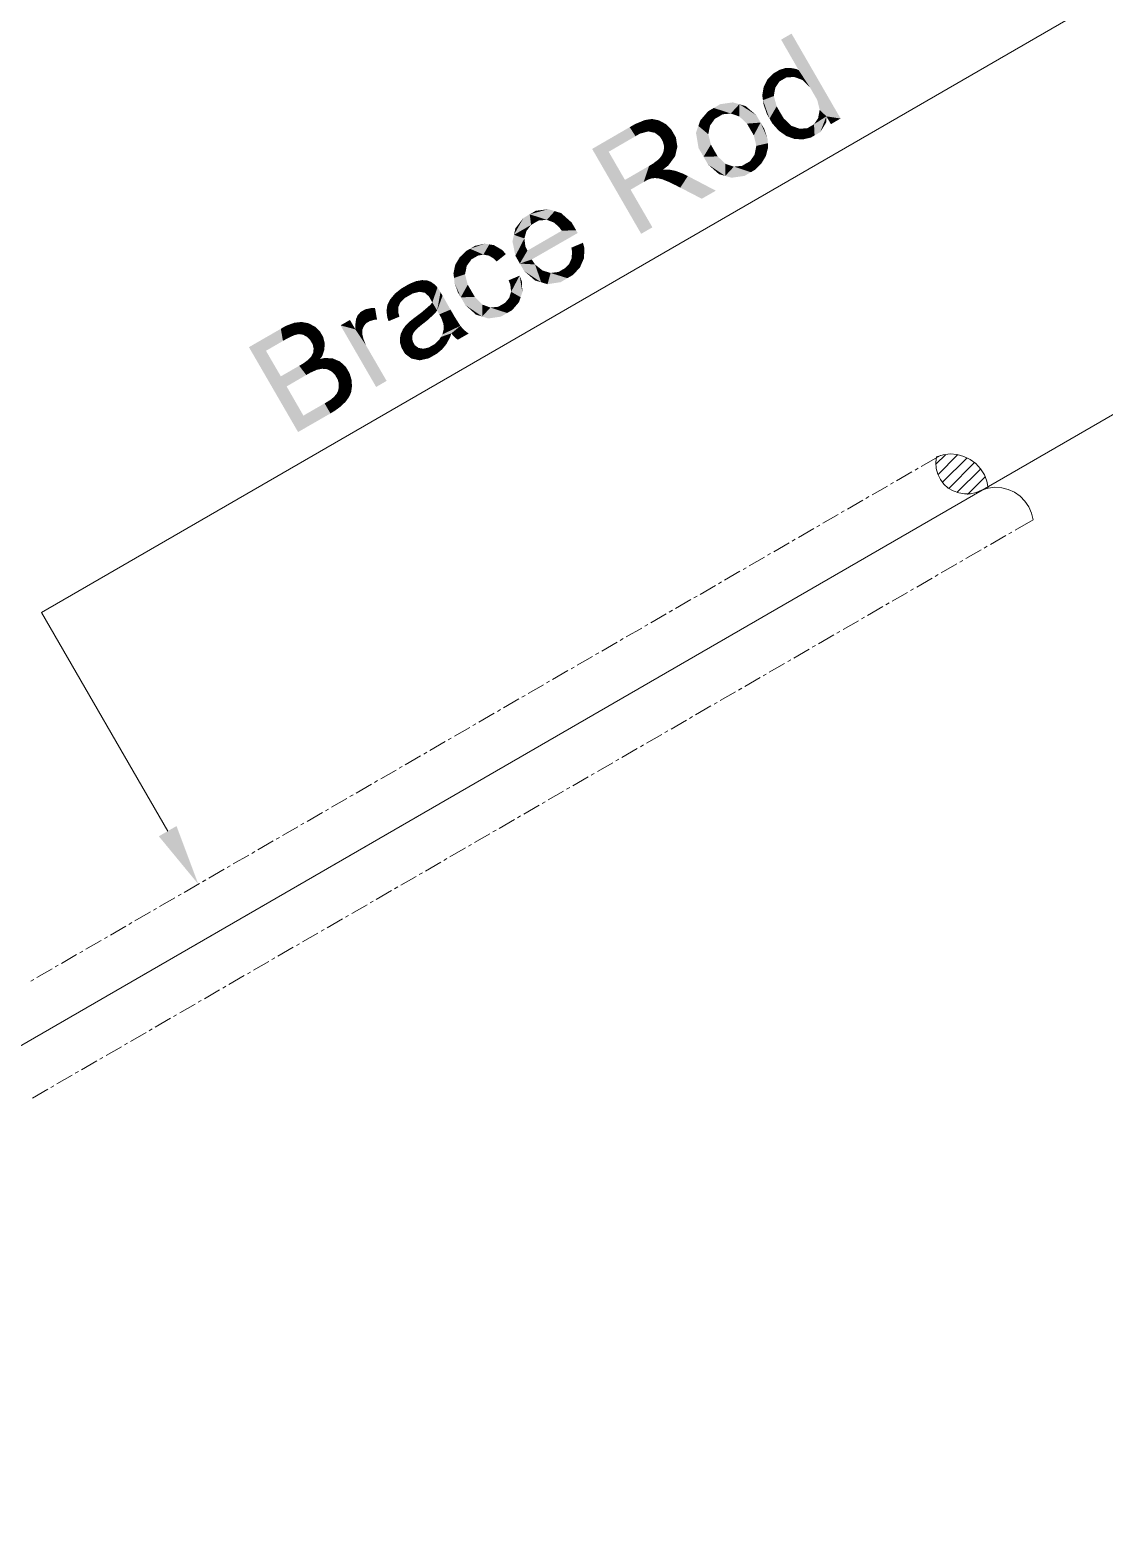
# Model space of a CAD drawing. Header units: millimetres. Extents: x 2 to 579, y 1 to 405.
# Drawn here: x 218.22 to 227.68, y 106.93 to 120.13 of the extents above; entities that cross this region are included whole.
import ezdxf

# ---------------------------------------------------------------- set-up
doc = ezdxf.new("R2010")
doc.units = ezdxf.units.MM
doc.linetypes.add('XKITLINE00', pattern=[0])
doc.layers.add('LinkedObject', color=7, linetype='Continuous', lineweight=0)

# ---------------------------------------------------------------- blocks, each defined once
blk = doc.blocks.new('*A4')
at = {"layer": 'LinkedObject'}
for color, points in [(7, [(224.929, 120.095), (224.992, 119.773), (224.837, 120.042)]), (7, [(224.929, 120.095), (225.094, 119.617), (224.992, 119.773)]), (7, [(225.094, 119.617), (224.929, 120.095), (225.361, 119.347)]), (7, [(224.766, 119.742), (224.822, 119.673), (224.716, 119.69)]), (7, [(224.8, 119.762), (224.822, 119.673), (224.766, 119.742)]), (7, [(224.824, 119.776), (224.884, 119.709), (224.8, 119.762)]), (7, [(224.8, 119.762), (224.884, 119.709), (224.853, 119.691)]), (7, [(224.822, 119.673), (224.8, 119.762), (224.853, 119.691)]), (7, [(224.874, 119.791), (224.884, 119.709), (224.824, 119.776)]), (7, [(224.899, 119.791), (224.884, 119.709), (224.874, 119.791)]), (7, [(224.899, 119.791), (224.952, 119.713), (224.884, 119.709)]), (7, [(224.924, 119.792), (224.952, 119.713), (224.899, 119.791)]), (7, [(224.971, 119.783), (224.952, 119.713), (224.924, 119.792)]), (7, [(224.992, 119.773), (224.952, 119.713), (224.971, 119.783)]), (7, [(224.952, 119.713), (224.992, 119.773), (224.989, 119.7)]), (7, [(224.989, 119.7), (224.992, 119.773), (225.025, 119.686)]), (7, [(224.992, 119.773), (225.094, 119.617), (225.025, 119.686)]), (7, [(224.683, 119.624), (224.779, 119.581), (224.671, 119.55)]), (7, [(224.786, 119.618), (224.683, 119.624), (224.699, 119.657)]), (7, [(224.779, 119.581), (224.683, 119.624), (224.786, 119.618)]), (7, [(224.716, 119.69), (224.822, 119.673), (224.699, 119.657)]), (7, [(224.699, 119.657), (224.822, 119.673), (224.786, 119.618)]), (7, [(225.094, 119.617), (225.361, 119.347), (225.126, 119.561)]), (7, [(224.412, 119.489), (224.244, 119.44), (224.3, 119.473)]), (7, [(224.469, 119.473), (224.244, 119.44), (224.412, 119.489)]), (7, [(224.393, 119.391), (224.244, 119.44), (224.469, 119.473)]), (7, [(224.393, 119.391), (224.469, 119.473), (224.431, 119.378)]), (7, [(224.469, 119.473), (224.469, 119.365), (224.431, 119.378)]), (7, [(224.619, 119.376), (224.469, 119.473), (224.525, 119.456)]), (7, [(224.656, 119.311), (224.469, 119.473), (224.619, 119.376)]), (7, [(224.536, 119.302), (224.469, 119.473), (224.656, 119.311)]), (7, [(224.469, 119.365), (224.469, 119.473), (224.536, 119.302)]), (7, [(224.671, 119.55), (224.779, 119.581), (224.677, 119.509)]), (7, [(224.677, 119.509), (224.779, 119.581), (224.773, 119.545)]), (7, [(224.773, 119.545), (224.735, 119.346), (224.677, 119.509)]), (7, [(224.677, 119.509), (224.735, 119.346), (224.683, 119.468)]), (7, [(224.798, 119.454), (224.735, 119.346), (224.773, 119.545)]), (7, [(225.126, 119.561), (225.361, 119.347), (225.155, 119.511)]), (7, [(225.155, 119.511), (225.361, 119.347), (225.177, 119.424)]), (7, [(223.666, 119.338), (223.503, 119.271), (223.635, 119.333)]), (7, [(223.667, 119.233), (223.503, 119.271), (223.666, 119.338)]), (7, [(223.698, 119.343), (223.696, 119.227), (223.666, 119.338)]), (7, [(223.666, 119.338), (223.696, 119.227), (223.667, 119.233)]), (7, [(223.696, 119.227), (223.698, 119.343), (223.725, 119.221)]), (7, [(223.79, 119.315), (223.698, 119.343), (223.76, 119.331)]), (7, [(223.725, 119.221), (223.698, 119.343), (223.79, 119.315)]), (7, [(224.244, 119.44), (224.108, 119.282), (224.194, 119.411)]), (7, [(224.253, 119.344), (224.108, 119.282), (224.244, 119.44)]), (7, [(224.194, 119.411), (224.108, 119.282), (224.126, 119.332)]), (7, [(224.211, 119.285), (224.108, 119.282), (224.253, 119.344)]), (7, [(224.244, 119.44), (224.322, 119.384), (224.288, 119.364)]), (7, [(224.322, 119.384), (224.244, 119.44), (224.393, 119.391)]), (7, [(224.253, 119.344), (224.244, 119.44), (224.288, 119.364)]), (7, [(224.683, 119.468), (224.735, 119.346), (224.712, 119.386)]), (7, [(224.735, 119.346), (224.798, 119.454), (224.829, 119.4)]), (7, [(224.86, 119.348), (224.735, 119.346), (224.829, 119.4)]), (7, [(224.735, 119.346), (224.86, 119.348), (224.759, 119.304)]), (7, [(224.759, 119.304), (224.86, 119.348), (224.817, 119.239)]), (7, [(224.817, 119.239), (224.86, 119.348), (224.85, 119.216)]), (7, [(224.85, 119.216), (224.86, 119.348), (224.926, 119.283)]), (7, [(225.127, 119.296), (225.236, 119.366), (225.132, 119.198)]), (7, [(225.163, 119.35), (225.236, 119.366), (225.127, 119.296)]), (7, [(225.132, 119.198), (225.236, 119.366), (225.182, 119.227)]), (7, [(225.236, 119.366), (225.163, 119.35), (225.17, 119.387)]), (7, [(225.177, 119.424), (225.236, 119.366), (225.17, 119.387)]), (7, [(225.177, 119.424), (225.361, 119.347), (225.236, 119.366)]), (7, [(225.182, 119.227), (225.236, 119.366), (225.234, 119.311)]), (7, [(225.236, 119.366), (225.361, 119.347), (225.276, 119.297)]), (7, [(223.554, 119.191), (223.172, 119.079), (223.503, 119.271)]), (7, [(223.635, 119.333), (223.503, 119.271), (223.553, 119.299)]), (7, [(223.503, 119.271), (223.596, 119.215), (223.554, 119.191)]), (7, [(223.596, 119.215), (223.503, 119.271), (223.667, 119.233)]), (7, [(223.79, 119.315), (223.769, 119.188), (223.725, 119.221)]), (7, [(223.821, 119.298), (223.769, 119.188), (223.79, 119.315)]), (7, [(223.869, 119.251), (223.769, 119.188), (223.821, 119.298)]), (7, [(223.887, 119.22), (223.769, 119.188), (223.869, 119.251)]), (7, [(223.769, 119.188), (223.887, 119.22), (223.785, 119.162)]), (7, [(223.887, 119.22), (223.795, 119.144), (223.785, 119.162)]), (7, [(223.795, 119.144), (223.887, 119.22), (223.805, 119.104)]), (7, [(223.805, 119.104), (223.887, 119.22), (223.913, 119.056)]), (7, [(223.923, 119.098), (223.887, 119.22), (223.91, 119.18)]), (7, [(223.913, 119.056), (223.887, 119.22), (223.923, 119.098)]), (7, [(224.108, 119.282), (224.154, 119.01), (224.087, 119.221)]), (7, [(224.087, 119.221), (224.154, 119.01), (224.11, 119.086)]), (7, [(224.108, 119.282), (224.211, 119.285), (224.203, 119.247)]), (7, [(224.196, 119.208), (224.154, 119.01), (224.108, 119.282)]), (7, [(224.196, 119.208), (224.108, 119.282), (224.203, 119.247)]), (7, [(224.218, 119.117), (224.154, 119.01), (224.196, 119.208)]), (7, [(224.536, 119.302), (224.656, 119.311), (224.565, 119.252)]), (7, [(224.656, 119.311), (224.596, 119.199), (224.565, 119.252)]), (7, [(224.596, 119.199), (224.656, 119.311), (224.619, 119.106)]), (7, [(224.619, 119.106), (224.656, 119.311), (224.72, 119.129)]), (7, [(224.718, 119.168), (224.656, 119.311), (224.687, 119.259)]), (7, [(224.72, 119.129), (224.656, 119.311), (224.718, 119.168)]), (7, [(224.926, 119.283), (224.954, 119.167), (224.85, 119.216)]), (7, [(224.85, 119.216), (224.954, 119.167), (224.883, 119.193)]), (7, [(224.963, 119.27), (224.954, 119.167), (224.926, 119.283)]), (7, [(224.954, 119.167), (224.963, 119.27), (224.992, 119.165)]), (7, [(224.992, 119.165), (224.963, 119.27), (225, 119.257)]), (7, [(225, 119.257), (225.132, 119.198), (224.992, 119.165)]), (7, [(225.067, 119.261), (225.132, 119.198), (225, 119.257)]), (7, [(225.132, 119.198), (225.067, 119.261), (225.096, 119.278)]), (7, [(225.127, 119.296), (225.132, 119.198), (225.096, 119.278)]), (7, [(223.318, 119.054), (223.172, 119.079), (223.554, 119.191)]), (7, [(223.461, 118.806), (223.604, 118.331), (223.172, 119.079)]), (7, [(223.172, 119.079), (223.318, 119.054), (223.461, 118.806)]), (7, [(223.804, 119.083), (223.913, 119.056), (223.803, 119.062)]), (7, [(223.805, 119.104), (223.913, 119.056), (223.804, 119.083)]), (7, [(224.154, 119.01), (224.218, 119.117), (224.248, 119.065)]), (7, [(224.72, 119.129), (224.611, 119.067), (224.619, 119.106)]), (7, [(224.722, 119.09), (224.611, 119.067), (224.72, 119.129)]), (7, [(224.703, 119.017), (224.611, 119.067), (224.722, 119.09)]), (7, [(224.992, 119.165), (225.132, 119.198), (225.029, 119.163)]), (7, [(225.029, 119.163), (225.132, 119.198), (225.099, 119.179)]), (7, [(223.724, 118.822), (223.674, 118.929), (223.708, 118.949)]), (7, [(223.756, 118.986), (223.794, 118.895), (223.708, 118.949)]), (7, [(223.724, 118.822), (223.708, 118.949), (223.739, 118.821)]), (7, [(223.708, 118.949), (223.794, 118.895), (223.739, 118.821)]), (7, [(223.772, 119.004), (223.913, 119.056), (223.756, 118.986)]), (7, [(223.903, 119.014), (223.756, 118.986), (223.913, 119.056)]), (7, [(223.843, 118.933), (223.756, 118.986), (223.903, 119.014)]), (7, [(223.794, 118.895), (223.756, 118.986), (223.843, 118.933)]), (7, [(223.787, 119.023), (223.913, 119.056), (223.772, 119.004)]), (7, [(223.913, 119.056), (223.787, 119.023), (223.803, 119.062)]), (7, [(224.278, 119.013), (224.154, 119.01), (224.248, 119.065)]), (7, [(224.278, 119.013), (224.345, 118.841), (224.154, 119.01)]), (7, [(224.154, 119.01), (224.345, 118.841), (224.193, 118.942)]), (7, [(224.346, 118.948), (224.345, 118.841), (224.278, 119.013)]), (7, [(224.345, 118.841), (224.346, 118.948), (224.383, 118.935)]), (7, [(224.571, 118.874), (224.493, 118.93), (224.527, 118.95)]), (7, [(224.562, 118.969), (224.571, 118.874), (224.527, 118.95)]), (7, [(224.683, 118.983), (224.562, 118.969), (224.603, 119.028)]), (7, [(224.662, 118.949), (224.562, 118.969), (224.683, 118.983)]), (7, [(224.607, 118.895), (224.562, 118.969), (224.662, 118.949)]), (7, [(224.571, 118.874), (224.562, 118.969), (224.607, 118.895)]), (7, [(224.611, 119.067), (224.703, 119.017), (224.603, 119.028)]), (7, [(224.603, 119.028), (224.703, 119.017), (224.683, 118.983)]), (7, [(223.626, 118.787), (223.461, 118.806), (223.674, 118.929)]), (7, [(223.626, 118.787), (223.674, 118.929), (223.645, 118.798)]), (7, [(223.645, 118.798), (223.674, 118.929), (223.673, 118.812)]), (7, [(223.673, 118.812), (223.674, 118.929), (223.683, 118.815)]), (7, [(223.683, 118.815), (223.674, 118.929), (223.696, 118.819)]), (7, [(223.696, 118.819), (223.674, 118.929), (223.724, 118.822)]), (7, [(223.739, 118.821), (223.794, 118.895), (223.754, 118.82)]), (7, [(223.794, 118.895), (223.794, 118.81), (223.754, 118.82)]), (7, [(223.819, 118.897), (223.794, 118.81), (223.794, 118.895)]), (7, [(223.794, 118.81), (223.819, 118.897), (223.818, 118.8)]), (7, [(223.818, 118.8), (223.819, 118.897), (223.843, 118.79)]), (7, [(223.875, 118.892), (223.819, 118.897), (223.86, 118.895)]), (7, [(223.843, 118.79), (223.819, 118.897), (223.875, 118.892)]), (7, [(223.875, 118.892), (223.908, 118.759), (223.843, 118.79)]), (7, [(223.908, 118.885), (223.908, 118.759), (223.875, 118.892)]), (7, [(223.978, 118.859), (223.908, 118.759), (223.908, 118.885)]), (7, [(223.908, 118.759), (223.978, 118.859), (223.949, 118.738)]), (7, [(223.949, 118.738), (223.978, 118.859), (224.015, 118.84)]), (7, [(223.949, 118.738), (224.015, 118.84), (224.138, 118.64)]), (7, [(224.138, 118.64), (224.015, 118.84), (224.262, 118.711)]), (7, [(224.193, 118.942), (224.345, 118.841), (224.289, 118.857)]), (7, [(224.421, 118.923), (224.345, 118.841), (224.383, 118.935)]), (7, [(224.421, 118.923), (224.571, 118.874), (224.345, 118.841)]), (7, [(224.345, 118.841), (224.571, 118.874), (224.401, 118.825)]), (7, [(224.401, 118.825), (224.571, 118.874), (224.514, 118.841)]), (7, [(224.493, 118.93), (224.571, 118.874), (224.421, 118.923)]), (7, [(223.461, 118.806), (223.511, 118.72), (223.604, 118.331)]), (7, [(223.511, 118.72), (223.461, 118.806), (223.626, 118.787)]), (7, [(223.604, 118.331), (223.511, 118.72), (223.703, 118.388)]), (7, [(222.786, 118.548), (222.622, 118.503), (222.676, 118.534)]), (7, [(222.842, 118.531), (222.622, 118.503), (222.786, 118.548)]), (7, [(222.622, 118.503), (222.483, 118.322), (222.566, 118.47)]), (7, [(222.634, 118.409), (222.483, 118.322), (222.622, 118.503)]), (7, [(222.566, 118.47), (222.483, 118.322), (222.496, 118.38)]), (7, [(222.773, 118.454), (222.622, 118.503), (222.842, 118.531)]), (7, [(222.622, 118.503), (222.701, 118.448), (222.666, 118.428)]), (7, [(222.701, 118.448), (222.622, 118.503), (222.773, 118.454)]), (7, [(222.634, 118.409), (222.622, 118.503), (222.666, 118.428)]), (7, [(222.773, 118.454), (222.842, 118.531), (222.81, 118.44)]), (7, [(222.842, 118.531), (222.834, 118.431), (222.81, 118.44)]), (7, [(222.834, 118.431), (222.842, 118.531), (222.881, 118.39)]), (7, [(222.992, 118.43), (222.842, 118.531), (222.898, 118.514)]), (7, [(222.881, 118.39), (222.842, 118.531), (222.992, 118.43)]), (7, [(222.881, 118.39), (222.992, 118.43), (222.904, 118.358)]), (7, [(223.031, 118.363), (222.904, 118.358), (222.992, 118.43)]), (7, [(222.483, 118.322), (222.496, 118.137), (222.47, 118.264)]), (7, [(222.594, 118.357), (222.483, 118.322), (222.634, 118.409)]), (7, [(222.584, 118.324), (222.483, 118.322), (222.594, 118.357)]), (7, [(222.483, 118.322), (222.584, 118.324), (222.575, 118.29)]), (7, [(222.575, 118.29), (222.496, 118.137), (222.483, 118.322)]), (7, [(222.584, 118.22), (222.496, 118.137), (222.575, 118.29)]), (7, [(223.033, 118.359), (222.535, 118.069), (223.031, 118.363)]), (7, [(222.602, 118.183), (223.031, 118.363), (222.535, 118.069)]), (7, [(223.04, 118.346), (222.535, 118.069), (223.033, 118.359)]), (7, [(223.045, 118.338), (222.535, 118.069), (223.04, 118.346)]), (7, [(222.64, 118.105), (222.535, 118.069), (223.045, 118.338)]), (7, [(222.904, 118.358), (223.031, 118.363), (222.602, 118.183)]), (7, [(222.061, 118.179), (222.109, 118.106), (222.006, 118.125)]), (7, [(222.096, 118.199), (222.109, 118.106), (222.061, 118.179)]), (7, [(222.225, 118.244), (222.096, 118.199), (222.14, 118.225)]), (7, [(222.266, 118.238), (222.096, 118.199), (222.225, 118.244)]), (7, [(222.214, 118.148), (222.096, 118.199), (222.266, 118.238)]), (7, [(222.096, 118.199), (222.166, 118.139), (222.144, 118.126)]), (7, [(222.166, 118.139), (222.096, 118.199), (222.214, 118.148)]), (7, [(222.109, 118.106), (222.096, 118.199), (222.144, 118.126)]), (7, [(222.214, 118.148), (222.266, 118.238), (222.238, 118.143)]), (7, [(222.266, 118.238), (222.262, 118.139), (222.238, 118.143)]), (7, [(222.262, 118.139), (222.266, 118.238), (222.308, 118.111)]), (7, [(222.38, 118.188), (222.266, 118.238), (222.307, 118.231)]), (7, [(222.412, 118.152), (222.266, 118.238), (222.38, 118.188)]), (7, [(222.308, 118.111), (222.266, 118.238), (222.412, 118.152)]), (7, [(222.308, 118.111), (222.412, 118.152), (222.33, 118.087)]), (7, [(222.496, 118.137), (222.584, 118.22), (222.602, 118.183)]), (7, [(222.602, 118.183), (222.535, 118.069), (222.496, 118.137)]), (7, [(223.091, 118.252), (222.995, 118.174), (222.989, 118.209)]), (7, [(222.991, 118.115), (223.091, 118.252), (223.1, 118.115)]), (7, [(222.995, 118.174), (223.091, 118.252), (222.991, 118.115)]), (7, [(223.1, 118.115), (223.091, 118.252), (223.104, 118.204)]), (7, [(221.966, 118.058), (222.06, 118.011), (221.95, 117.983)]), (7, [(222.067, 118.048), (221.966, 118.058), (221.986, 118.092)]), (7, [(222.06, 118.011), (221.966, 118.058), (222.067, 118.048)]), (7, [(222.006, 118.125), (222.109, 118.106), (221.986, 118.092)]), (7, [(221.986, 118.092), (222.109, 118.106), (222.067, 118.048)]), (7, [(222.669, 118.061), (222.535, 118.069), (222.64, 118.105)]), (7, [(222.535, 118.069), (222.723, 117.904), (222.573, 118.003)]), (7, [(222.669, 118.061), (222.723, 117.904), (222.535, 118.069)]), (7, [(222.734, 118.008), (222.723, 117.904), (222.669, 118.061)]), (7, [(222.936, 118.03), (222.954, 117.94), (222.91, 118.015)]), (7, [(222.936, 118.03), (223.082, 118.075), (222.954, 117.94)]), (7, [(222.971, 118.068), (223.082, 118.075), (222.936, 118.03)]), (7, [(222.954, 117.94), (223.082, 118.075), (223.001, 117.967)]), (7, [(222.981, 118.091), (223.1, 118.115), (222.971, 118.068)]), (7, [(223.082, 118.075), (222.971, 118.068), (223.1, 118.115)]), (7, [(222.991, 118.115), (223.1, 118.115), (222.981, 118.091)]), (7, [(223.001, 117.967), (223.082, 118.075), (223.065, 118.034)]), (7, [(221.648, 117.918), (221.526, 117.869), (221.621, 117.914)]), (7, [(221.652, 117.82), (221.526, 117.869), (221.648, 117.918)]), (7, [(221.621, 117.914), (221.526, 117.869), (221.56, 117.889)]), (7, [(221.718, 117.92), (221.648, 117.918), (221.674, 117.923)]), (7, [(221.735, 117.914), (221.648, 117.918), (221.718, 117.92)]), (7, [(221.652, 117.82), (221.648, 117.918), (221.679, 117.815)]), (7, [(221.679, 117.815), (221.648, 117.918), (221.698, 117.811)]), (7, [(221.648, 117.918), (221.734, 117.779), (221.698, 117.811)]), (7, [(221.735, 117.914), (221.734, 117.779), (221.648, 117.918)]), (7, [(221.753, 117.907), (221.734, 117.779), (221.735, 117.914)]), (7, [(221.785, 117.884), (221.734, 117.779), (221.753, 117.907)]), (7, [(221.95, 117.983), (222.06, 118.011), (221.955, 117.942)]), (7, [(221.955, 117.942), (222.06, 118.011), (222.052, 117.974)]), (7, [(222.052, 117.974), (222.015, 117.772), (221.955, 117.942)]), (7, [(221.955, 117.942), (222.015, 117.772), (221.959, 117.901)]), (7, [(221.959, 117.901), (222.015, 117.772), (221.989, 117.815)]), (7, [(222.076, 117.882), (222.015, 117.772), (222.052, 117.974)]), (7, [(222.533, 117.962), (222.451, 117.884), (222.436, 117.921)]), (7, [(222.451, 117.884), (222.533, 117.962), (222.458, 117.82)]), (7, [(222.458, 117.82), (222.533, 117.962), (222.542, 117.772)]), (7, [(222.557, 117.816), (222.533, 117.962), (222.553, 117.911)]), (7, [(222.542, 117.772), (222.533, 117.962), (222.557, 117.816)]), (7, [(222.573, 118.003), (222.723, 117.904), (222.668, 117.92)]), (7, [(222.723, 117.904), (222.734, 118.008), (222.779, 117.887)]), (7, [(222.77, 117.997), (222.779, 117.887), (222.734, 118.008)]), (7, [(222.806, 117.986), (222.779, 117.887), (222.77, 117.997)]), (7, [(222.806, 117.986), (222.954, 117.94), (222.779, 117.887)]), (7, [(222.779, 117.887), (222.954, 117.94), (222.895, 117.905)]), (7, [(222.877, 117.995), (222.954, 117.94), (222.806, 117.986)]), (7, [(222.91, 118.015), (222.954, 117.94), (222.877, 117.995)]), (7, [(221.393, 117.754), (221.483, 117.728), (221.368, 117.704)]), (7, [(221.414, 117.779), (221.483, 117.728), (221.393, 117.754)]), (7, [(221.491, 117.849), (221.414, 117.779), (221.435, 117.804)]), (7, [(221.524, 117.767), (221.414, 117.779), (221.491, 117.849)]), (7, [(221.483, 117.728), (221.414, 117.779), (221.524, 117.767)]), (7, [(221.526, 117.869), (221.591, 117.805), (221.491, 117.849)]), (7, [(221.524, 117.767), (221.491, 117.849), (221.556, 117.785)]), (7, [(221.556, 117.785), (221.491, 117.849), (221.591, 117.805)]), (7, [(221.591, 117.805), (221.526, 117.869), (221.652, 117.82)]), (7, [(221.8, 117.868), (221.734, 117.779), (221.785, 117.884)]), (7, [(221.734, 117.779), (221.8, 117.868), (221.809, 117.858)]), (7, [(221.734, 117.779), (221.809, 117.858), (221.75, 117.751)]), (7, [(221.75, 117.751), (221.809, 117.858), (221.752, 117.748)]), (7, [(221.752, 117.748), (221.809, 117.858), (221.758, 117.736)]), (7, [(221.758, 117.736), (221.809, 117.858), (221.764, 117.726)]), (7, [(221.764, 117.726), (221.809, 117.858), (221.806, 117.655)]), (7, [(221.836, 117.816), (221.806, 117.655), (221.809, 117.858)]), (7, [(221.854, 117.786), (221.806, 117.655), (221.836, 117.816)]), (7, [(221.854, 117.786), (221.825, 117.621), (221.806, 117.655)]), (7, [(221.924, 117.663), (221.825, 117.621), (221.854, 117.786)]), (7, [(222.015, 117.772), (222.076, 117.882), (222.107, 117.829)]), (7, [(222.139, 117.774), (222.015, 117.772), (222.107, 117.829)]), (7, [(222.139, 117.774), (222.203, 117.602), (222.015, 117.772)]), (7, [(222.015, 117.772), (222.203, 117.602), (222.054, 117.704)]), (7, [(222.206, 117.707), (222.203, 117.602), (222.139, 117.774)]), (7, [(222.405, 117.723), (222.542, 117.772), (222.423, 117.633)]), (7, [(222.441, 117.766), (222.542, 117.772), (222.405, 117.723)]), (7, [(222.423, 117.633), (222.542, 117.772), (222.467, 117.658)]), (7, [(222.542, 117.772), (222.441, 117.766), (222.449, 117.793)]), (7, [(222.458, 117.82), (222.542, 117.772), (222.449, 117.793)]), (7, [(222.467, 117.658), (222.542, 117.772), (222.527, 117.728)]), (7, [(221.132, 117.642), (221.198, 117.553), (221.108, 117.616)]), (7, [(221.148, 117.651), (221.198, 117.553), (221.132, 117.642)]), (7, [(221.227, 117.677), (221.148, 117.651), (221.171, 117.665)]), (7, [(221.259, 117.676), (221.148, 117.651), (221.227, 117.677)]), (7, [(221.254, 117.573), (221.148, 117.651), (221.259, 117.676)]), (7, [(221.148, 117.651), (221.215, 117.563), (221.198, 117.553)]), (7, [(221.215, 117.563), (221.148, 117.651), (221.254, 117.573)]), (7, [(221.254, 117.573), (221.259, 117.676), (221.277, 117.573)]), (7, [(221.364, 117.678), (221.378, 117.561), (221.36, 117.652)]), (7, [(221.36, 117.652), (221.378, 117.561), (221.367, 117.594)]), (7, [(221.474, 117.707), (221.364, 117.678), (221.483, 117.728)]), (7, [(221.368, 117.704), (221.483, 117.728), (221.364, 117.678)]), (7, [(221.465, 117.687), (221.364, 117.678), (221.474, 117.707)]), (7, [(221.465, 117.687), (221.378, 117.561), (221.364, 117.678)]), (7, [(221.465, 117.634), (221.378, 117.561), (221.465, 117.687)]), (7, [(221.378, 117.561), (221.465, 117.634), (221.474, 117.601)]), (7, [(221.67, 117.639), (221.722, 117.57), (221.618, 117.6)]), (7, [(221.743, 117.702), (221.806, 117.655), (221.67, 117.639)]), (7, [(221.67, 117.639), (221.806, 117.655), (221.722, 117.57)]), (7, [(221.722, 117.57), (221.806, 117.655), (221.787, 117.63)]), (7, [(221.764, 117.726), (221.806, 117.655), (221.743, 117.702)]), (7, [(221.924, 117.663), (221.842, 117.591), (221.825, 117.621)]), (7, [(221.842, 117.591), (221.924, 117.663), (221.861, 117.54)]), (7, [(221.861, 117.54), (221.924, 117.663), (221.961, 117.599)]), (7, [(222.054, 117.704), (222.203, 117.602), (222.148, 117.619)]), (7, [(222.203, 117.602), (222.206, 117.707), (222.241, 117.694)]), (7, [(222.276, 117.681), (222.203, 117.602), (222.241, 117.694)]), (7, [(222.276, 117.681), (222.423, 117.633), (222.203, 117.602)]), (7, [(222.203, 117.602), (222.423, 117.633), (222.257, 117.585)]), (7, [(222.257, 117.585), (222.423, 117.633), (222.368, 117.601)]), (7, [(222.345, 117.688), (222.423, 117.633), (222.276, 117.681)]), (7, [(222.423, 117.633), (222.345, 117.688), (222.378, 117.707)]), (7, [(222.405, 117.723), (222.423, 117.633), (222.378, 117.707)]), (7, [(220.448, 117.387), (220.148, 117.332), (220.429, 117.494)]), (7, [(220.472, 117.519), (220.548, 117.438), (220.429, 117.494)]), (7, [(220.429, 117.494), (220.548, 117.438), (220.488, 117.41)]), (7, [(220.448, 117.387), (220.429, 117.494), (220.488, 117.41)]), (7, [(220.547, 117.547), (220.548, 117.438), (220.472, 117.519)]), (7, [(220.588, 117.447), (220.547, 117.547), (220.58, 117.551)]), (7, [(220.548, 117.438), (220.547, 117.547), (220.568, 117.443)]), (7, [(220.568, 117.443), (220.547, 117.547), (220.588, 117.447)]), (7, [(220.612, 117.554), (220.624, 117.442), (220.58, 117.551)]), (7, [(220.58, 117.551), (220.624, 117.442), (220.588, 117.447)]), (7, [(220.673, 117.543), (220.624, 117.442), (220.612, 117.554)]), (7, [(220.701, 117.528), (220.624, 117.442), (220.673, 117.543)]), (7, [(220.624, 117.442), (220.701, 117.528), (220.641, 117.433)]), (7, [(220.701, 117.528), (220.659, 117.424), (220.641, 117.433)]), (7, [(220.659, 117.424), (220.701, 117.528), (220.686, 117.397)]), (7, [(220.686, 117.397), (220.701, 117.528), (220.788, 117.446)]), (7, [(220.773, 117.472), (220.701, 117.528), (220.73, 117.513)]), (7, [(220.788, 117.446), (220.701, 117.528), (220.773, 117.472)]), (7, [(221.086, 117.489), (220.955, 117.524), (221.038, 117.572)]), (7, [(220.955, 117.524), (221.086, 117.489), (221.269, 116.981)]), (7, [(221.092, 117.582), (221.086, 117.489), (221.085, 117.527)]), (7, [(221.1, 117.599), (221.086, 117.489), (221.092, 117.582)]), (7, [(221.183, 117.545), (221.086, 117.489), (221.1, 117.599)]), (7, [(221.162, 117.52), (221.086, 117.489), (221.183, 117.545)]), (7, [(221.155, 117.504), (221.086, 117.489), (221.162, 117.52)]), (7, [(221.148, 117.488), (221.086, 117.489), (221.155, 117.504)]), (7, [(221.108, 117.616), (221.198, 117.553), (221.1, 117.599)]), (7, [(221.1, 117.599), (221.198, 117.553), (221.183, 117.545)]), (7, [(221.529, 117.524), (221.597, 117.457), (221.505, 117.49)]), (7, [(221.545, 117.539), (221.597, 117.457), (221.529, 117.524)]), (7, [(221.556, 117.551), (221.615, 117.481), (221.545, 117.539)]), (7, [(221.597, 117.457), (221.545, 117.539), (221.606, 117.469)]), (7, [(221.606, 117.469), (221.545, 117.539), (221.615, 117.481)]), (7, [(221.593, 117.581), (221.65, 117.513), (221.556, 117.551)]), (7, [(221.556, 117.551), (221.65, 117.513), (221.615, 117.481)]), (7, [(221.618, 117.6), (221.676, 117.534), (221.593, 117.581)]), (7, [(221.593, 117.581), (221.676, 117.534), (221.65, 117.513)]), (7, [(221.618, 117.6), (221.722, 117.57), (221.676, 117.534)]), (7, [(222.011, 117.52), (221.932, 117.454), (221.839, 117.422)]), (7, [(221.853, 117.445), (222.011, 117.52), (221.839, 117.422)]), (7, [(221.853, 117.445), (221.961, 117.599), (222.011, 117.52)]), (7, [(221.865, 117.495), (221.961, 117.599), (221.853, 117.445)]), (7, [(221.961, 117.599), (221.863, 117.52), (221.861, 117.54)]), (7, [(221.863, 117.52), (221.961, 117.599), (221.865, 117.495)]), (7, [(221.932, 117.454), (222.011, 117.52), (221.945, 117.436)]), (7, [(221.945, 117.436), (222.011, 117.52), (222.024, 117.505)]), (7, [(222.024, 117.505), (221.974, 117.408), (221.945, 117.436)]), (7, [(222.037, 117.49), (221.974, 117.408), (222.024, 117.505)]), (7, [(220.298, 117.3), (220.148, 117.332), (220.448, 117.387)]), (7, [(220.788, 117.446), (220.697, 117.378), (220.686, 117.397)]), (7, [(220.697, 117.378), (220.788, 117.446), (220.709, 117.359)]), (7, [(220.709, 117.359), (220.788, 117.446), (220.718, 117.32)]), (7, [(220.718, 117.32), (220.788, 117.446), (220.814, 117.341)]), (7, [(220.815, 117.369), (220.788, 117.446), (220.802, 117.422)]), (7, [(220.814, 117.341), (220.788, 117.446), (220.815, 117.369)]), (7, [(221.18, 117.347), (221.361, 117.035), (221.086, 117.489)]), (7, [(221.18, 117.347), (221.086, 117.489), (221.157, 117.405)]), (7, [(221.157, 117.405), (221.086, 117.489), (221.15, 117.434)]), (7, [(221.15, 117.434), (221.086, 117.489), (221.146, 117.453)]), (7, [(221.146, 117.453), (221.086, 117.489), (221.148, 117.488)]), (7, [(221.269, 116.981), (221.086, 117.489), (221.361, 117.035)]), (7, [(221.487, 117.453), (221.587, 117.418), (221.479, 117.413)]), (7, [(221.479, 117.391), (221.587, 117.418), (221.587, 117.405)]), (7, [(221.479, 117.413), (221.587, 117.418), (221.479, 117.391)]), (7, [(221.587, 117.405), (221.503, 117.308), (221.479, 117.391)]), (7, [(221.479, 117.391), (221.503, 117.308), (221.48, 117.369)]), (7, [(221.48, 117.369), (221.503, 117.308), (221.492, 117.328)]), (7, [(221.588, 117.432), (221.487, 117.453), (221.496, 117.471)]), (7, [(221.587, 117.418), (221.487, 117.453), (221.588, 117.432)]), (7, [(221.505, 117.49), (221.597, 117.457), (221.496, 117.471)]), (7, [(221.496, 117.471), (221.597, 117.457), (221.588, 117.432)]), (7, [(221.593, 117.379), (221.503, 117.308), (221.587, 117.405)]), (7, [(221.503, 117.308), (221.593, 117.379), (221.6, 117.367)]), (7, [(221.61, 117.349), (221.503, 117.308), (221.6, 117.367)]), (7, [(221.785, 117.359), (221.805, 117.275), (221.758, 117.344)]), (7, [(221.869, 117.336), (221.785, 117.359), (221.825, 117.398)]), (7, [(221.85, 117.313), (221.785, 117.359), (221.869, 117.336)]), (7, [(221.805, 117.275), (221.785, 117.359), (221.85, 117.313)]), (7, [(221.932, 117.454), (221.825, 117.398), (221.839, 117.422)]), (7, [(221.919, 117.417), (221.825, 117.398), (221.932, 117.454)]), (7, [(221.887, 117.358), (221.825, 117.398), (221.919, 117.417)]), (7, [(221.869, 117.336), (221.825, 117.398), (221.887, 117.358)]), (7, [(222.037, 117.49), (221.989, 117.398), (221.974, 117.408)]), (7, [(222.067, 117.464), (221.989, 117.398), (222.037, 117.49)]), (7, [(221.989, 117.398), (222.067, 117.464), (222.085, 117.453)]), (7, [(220.148, 117.332), (220.48, 116.986), (220.581, 116.584)]), (7, [(220.429, 117.075), (220.48, 116.986), (220.148, 117.332)]), (7, [(220.148, 117.332), (220.298, 117.3), (220.429, 117.075)]), (7, [(220.624, 117.187), (220.775, 117.227), (220.689, 117.107)]), (7, [(220.668, 117.219), (220.775, 117.227), (220.624, 117.187)]), (7, [(220.68, 117.232), (220.794, 117.255), (220.668, 117.219)]), (7, [(220.775, 117.227), (220.668, 117.219), (220.794, 117.255)]), (7, [(220.696, 117.248), (220.794, 117.255), (220.68, 117.232)]), (7, [(220.689, 117.107), (220.775, 117.227), (220.747, 117.133)]), (7, [(220.714, 117.283), (220.794, 117.255), (220.696, 117.248)]), (7, [(220.814, 117.341), (220.714, 117.283), (220.718, 117.32)]), (7, [(220.813, 117.312), (220.714, 117.283), (220.814, 117.341)]), (7, [(220.794, 117.255), (220.714, 117.283), (220.813, 117.312)]), (7, [(220.775, 117.227), (220.792, 117.142), (220.747, 117.133)]), (7, [(220.886, 117.233), (220.775, 117.227), (220.815, 117.237)]), (7, [(220.835, 117.138), (220.775, 117.227), (220.886, 117.233)]), (7, [(220.792, 117.142), (220.775, 117.227), (220.835, 117.138)]), (7, [(220.835, 117.138), (220.886, 117.233), (220.855, 117.128)]), (7, [(220.855, 117.128), (220.886, 117.233), (220.874, 117.119)]), (7, [(220.874, 117.119), (220.886, 117.233), (220.918, 117.219)]), (7, [(221.503, 117.308), (221.61, 117.349), (221.523, 117.274)]), (7, [(221.523, 117.274), (221.61, 117.349), (221.579, 117.232)]), (7, [(221.579, 117.232), (221.61, 117.349), (221.616, 117.224)]), (7, [(221.616, 117.224), (221.61, 117.349), (221.642, 117.326)]), (7, [(221.642, 117.326), (221.652, 117.216), (221.616, 117.224)]), (7, [(221.663, 117.322), (221.652, 117.216), (221.642, 117.326)]), (7, [(221.684, 117.318), (221.652, 117.216), (221.663, 117.322)]), (7, [(221.652, 117.216), (221.684, 117.318), (221.733, 117.234)]), (7, [(221.778, 117.26), (221.684, 117.318), (221.732, 117.329)]), (7, [(221.733, 117.234), (221.684, 117.318), (221.778, 117.26)]), (7, [(221.758, 117.344), (221.805, 117.275), (221.732, 117.329)]), (7, [(221.732, 117.329), (221.805, 117.275), (221.778, 117.26)]), (7, [(220.653, 117.087), (220.429, 117.075), (220.591, 117.168)]), (7, [(220.689, 117.107), (220.591, 117.168), (220.624, 117.187)]), (7, [(220.653, 117.087), (220.591, 117.168), (220.689, 117.107)]), (7, [(220.918, 117.219), (220.906, 117.089), (220.874, 117.119)]), (7, [(220.95, 117.206), (220.906, 117.089), (220.918, 117.219)]), (7, [(221.001, 117.16), (220.906, 117.089), (220.95, 117.206)]), (7, [(221.02, 117.127), (220.906, 117.089), (221.001, 117.16)]), (7, [(220.906, 117.089), (221.02, 117.127), (220.918, 117.068)]), (7, [(221.02, 117.127), (220.929, 117.05), (220.918, 117.068)]), (7, [(220.929, 117.05), (221.02, 117.127), (220.939, 117.015)]), (7, [(220.939, 117.015), (221.02, 117.127), (221.054, 117.016)]), (7, [(221.052, 117.045), (221.02, 117.127), (221.035, 117.101)]), (7, [(221.054, 117.016), (221.02, 117.127), (221.052, 117.045)]), (7, [(220.48, 116.986), (220.429, 117.075), (220.653, 117.087)]), (7, [(220.581, 116.584), (220.48, 116.986), (220.628, 116.729)]), (7, [(220.94, 116.979), (221.049, 116.937), (220.933, 116.947)]), (7, [(221.054, 117.016), (220.94, 116.979), (220.939, 117.015)]), (7, [(221.056, 116.987), (220.94, 116.979), (221.054, 117.016)]), (7, [(221.049, 116.937), (220.94, 116.979), (221.056, 116.987)]), (7, [(220.815, 116.837), (220.866, 116.748), (220.628, 116.729)]), (7, [(220.839, 116.851), (220.901, 116.769), (220.815, 116.837)]), (7, [(220.815, 116.837), (220.901, 116.769), (220.866, 116.748)]), (7, [(220.872, 116.872), (220.958, 116.81), (220.839, 116.851)]), (7, [(220.839, 116.851), (220.958, 116.81), (220.901, 116.769)]), (7, [(220.881, 116.88), (220.958, 116.81), (220.872, 116.872)]), (7, [(220.979, 116.831), (220.881, 116.88), (220.896, 116.893)]), (7, [(220.958, 116.81), (220.881, 116.88), (220.979, 116.831)]), (7, [(220.919, 116.919), (221.03, 116.893), (220.896, 116.893)]), (7, [(220.896, 116.893), (221.03, 116.893), (220.979, 116.831)]), (7, [(221.04, 116.915), (220.919, 116.919), (220.933, 116.947)]), (7, [(221.03, 116.893), (220.919, 116.919), (221.04, 116.915)]), (7, [(220.933, 116.947), (221.049, 116.937), (221.04, 116.915)]), (7, [(220.979, 116.831), (221.03, 116.893), (221, 116.851)]), (7, [(220.628, 116.729), (220.866, 116.748), (220.581, 116.584)]), (6, [(219.354, 113.022), (219.51, 113.112), (219.702, 112.6)])]:
    blk.add_hatch(color=color, dxfattribs=at).paths.add_polyline_path(points, flags=17)
at = {"layer": 'LinkedObject', "color": 6, "linetype": 'XKITLINE00', "lineweight": 0}
for p, q in [((218.319, 114.994), (227.478, 120.288)), ((216.06, 109.975), (230.881, 118.541)), ((219.432, 113.067), (218.319, 114.994))]:
    blk.add_line(p, q, dxfattribs=at)
at = {"layer": 'LinkedObject', "color": 9, "linetype": 'XKITLINE00', "lineweight": 0}
for p, q in [((226.071, 116.28), (226.24, 116.378)), ((225.854, 116.155), (225.99, 116.233)), ((226.017, 116.249), (226.044, 116.265)), ((225.638, 116.03), (225.773, 116.108)), ((225.8, 116.124), (225.827, 116.14)), ((225.421, 115.905), (225.557, 115.983)), ((225.584, 115.999), (225.611, 116.015)), ((225.205, 115.78), (225.34, 115.858)), ((225.367, 115.874), (225.394, 115.889)), ((226.898, 115.719), (227.057, 115.811)), ((224.989, 115.655), (225.124, 115.733)), ((225.151, 115.749), (225.178, 115.764)), ((226.681, 115.594), (226.816, 115.672)), ((226.844, 115.687), (226.871, 115.703)), ((224.718, 115.499), (224.745, 115.514)), ((224.772, 115.53), (224.907, 115.608)), ((224.934, 115.624), (224.961, 115.639)), ((226.465, 115.469), (226.6, 115.547)), ((226.627, 115.562), (226.654, 115.578)), ((224.502, 115.373), (224.529, 115.389)), ((224.556, 115.405), (224.691, 115.483)), ((226.248, 115.343), (226.384, 115.422)), ((226.411, 115.437), (226.438, 115.453)), ((224.285, 115.248), (224.312, 115.264)), ((224.339, 115.28), (224.474, 115.358)), ((226.032, 115.218), (226.167, 115.297)), ((226.194, 115.312), (226.221, 115.328)), ((224.069, 115.123), (224.096, 115.139)), ((224.123, 115.154), (224.258, 115.233)), ((225.815, 115.093), (225.951, 115.171)), ((225.978, 115.187), (226.005, 115.203)), ((223.69, 114.904), (223.825, 114.982)), ((223.852, 114.998), (223.879, 115.014)), ((223.906, 115.029), (224.042, 115.108)), ((225.599, 114.968), (225.734, 115.046)), ((225.761, 115.062), (225.788, 115.078)), ((223.473, 114.779), (223.609, 114.857)), ((223.636, 114.873), (223.663, 114.889)), ((225.383, 114.843), (225.518, 114.921)), ((225.545, 114.937), (225.572, 114.953)), ((223.257, 114.654), (223.392, 114.732)), ((223.419, 114.748), (223.446, 114.764)), ((225.166, 114.718), (225.301, 114.796)), ((225.328, 114.812), (225.355, 114.827)), ((223.041, 114.529), (223.176, 114.607)), ((223.203, 114.623), (223.23, 114.638)), ((224.95, 114.593), (225.085, 114.671)), ((225.112, 114.687), (225.139, 114.702)), ((222.824, 114.404), (222.959, 114.482)), ((222.986, 114.498), (223.013, 114.513)), ((224.733, 114.468), (224.868, 114.546)), ((224.896, 114.562), (224.923, 114.577)), ((222.608, 114.279), (222.743, 114.357)), ((222.77, 114.373), (222.797, 114.388)), ((224.463, 114.311), (224.49, 114.327)), ((224.517, 114.343), (224.652, 114.421)), ((224.679, 114.437), (224.706, 114.452)), ((222.391, 114.154), (222.526, 114.232)), ((222.553, 114.248), (222.581, 114.263)), ((224.246, 114.186), (224.273, 114.202)), ((224.3, 114.218), (224.436, 114.296)), ((222.175, 114.029), (222.31, 114.107)), ((222.337, 114.122), (222.364, 114.138)), ((224.03, 114.061), (224.057, 114.077)), ((224.084, 114.092), (224.219, 114.171)), ((221.958, 113.903), (222.094, 113.982)), ((222.121, 113.997), (222.148, 114.013)), ((223.813, 113.936), (223.84, 113.952)), ((223.867, 113.967), (224.003, 114.046)), ((221.742, 113.778), (221.877, 113.857)), ((221.904, 113.872), (221.931, 113.888)), ((223.434, 113.717), (223.57, 113.795)), ((223.597, 113.811), (223.624, 113.827)), ((223.651, 113.842), (223.786, 113.92)), ((221.525, 113.653), (221.661, 113.731)), ((221.688, 113.747), (221.715, 113.763)), ((223.218, 113.592), (223.353, 113.67)), ((223.38, 113.686), (223.407, 113.702)), ((221.309, 113.528), (221.444, 113.606)), ((221.471, 113.622), (221.498, 113.638)), ((223.002, 113.467), (223.137, 113.545)), ((223.164, 113.561), (223.191, 113.576)), ((221.092, 113.403), (221.228, 113.481)), ((221.255, 113.497), (221.282, 113.513)), ((222.785, 113.342), (222.92, 113.42)), ((222.947, 113.436), (222.975, 113.451)), ((220.876, 113.278), (221.011, 113.356)), ((221.038, 113.372), (221.065, 113.387)), ((222.569, 113.217), (222.704, 113.295)), ((222.731, 113.311), (222.758, 113.326)), ((221.746, 113.261), (210.785, 106.926)), ((220.605, 113.122), (220.633, 113.137)), ((220.66, 113.153), (220.795, 113.231)), ((220.822, 113.247), (220.849, 113.262)), ((222.352, 113.092), (222.488, 113.17)), ((222.515, 113.186), (222.542, 113.201)), ((220.389, 112.997), (220.416, 113.012)), ((220.443, 113.028), (220.578, 113.106)), ((222.136, 112.967), (222.271, 113.045)), ((222.298, 113.06), (222.325, 113.076)), ((220.173, 112.871), (220.2, 112.887)), ((220.227, 112.903), (220.362, 112.981)), ((221.919, 112.841), (222.055, 112.92)), ((222.082, 112.935), (222.109, 112.951)), ((219.956, 112.746), (219.983, 112.762)), ((220.01, 112.778), (220.146, 112.856)), ((221.703, 112.716), (221.838, 112.795)), ((221.865, 112.81), (221.892, 112.826)), ((219.577, 112.527), (219.713, 112.606)), ((219.74, 112.621), (219.767, 112.637)), ((219.794, 112.652), (219.929, 112.731)), ((221.486, 112.591), (221.622, 112.669)), ((221.649, 112.685), (221.676, 112.701)), ((219.361, 112.402), (219.496, 112.48)), ((219.523, 112.496), (219.55, 112.512)), ((221.27, 112.466), (221.405, 112.544)), ((221.432, 112.56), (221.459, 112.576)), ((219.144, 112.277), (219.28, 112.355)), ((219.307, 112.371), (219.334, 112.387)), ((221.054, 112.341), (221.189, 112.419)), ((221.216, 112.435), (221.243, 112.451)), ((218.928, 112.152), (219.063, 112.23)), ((219.09, 112.246), (219.117, 112.262)), ((220.837, 112.216), (220.972, 112.294)), ((220.999, 112.31), (221.026, 112.325)), ((218.712, 112.027), (218.847, 112.105)), ((218.874, 112.121), (218.901, 112.136)), ((220.621, 112.091), (220.756, 112.169)), ((220.783, 112.185), (220.81, 112.2)), ((218.495, 111.902), (218.63, 111.98)), ((218.657, 111.996), (218.684, 112.011)), ((220.35, 111.935), (220.377, 111.95)), ((220.404, 111.966), (220.539, 112.044)), ((220.567, 112.06), (220.594, 112.075)), ((218.279, 111.777), (218.414, 111.855)), ((218.441, 111.871), (218.468, 111.886)), ((220.134, 111.809), (220.161, 111.825)), ((220.188, 111.841), (220.323, 111.919)), ((218.225, 111.746), (218.252, 111.761)), ((219.917, 111.684), (219.944, 111.7)), ((219.971, 111.716), (220.107, 111.794)), ((219.701, 111.559), (219.728, 111.575)), ((219.755, 111.59), (219.89, 111.669)), ((219.322, 111.34), (219.457, 111.418)), ((219.484, 111.434), (219.511, 111.45)), ((219.538, 111.465), (219.674, 111.544)), ((219.105, 111.215), (219.241, 111.293)), ((219.268, 111.309), (219.295, 111.325)), ((218.889, 111.09), (219.024, 111.168)), ((219.051, 111.184), (219.078, 111.2)), ((218.673, 110.965), (218.808, 111.043)), ((218.835, 111.059), (218.862, 111.074)), ((218.456, 110.84), (218.591, 110.918)), ((218.618, 110.934), (218.646, 110.949)), ((218.24, 110.715), (218.375, 110.793)), ((218.402, 110.809), (218.429, 110.824))]:
    blk.add_line(p, q, dxfattribs=at)
at = {"layer": 'LinkedObject', "color": 3, "linetype": 'XKITLINE00', "lineweight": 0}
for p, q in [((226.207, 116.367), (226.201, 116.315)), ((226.201, 116.315), (226.204, 116.264)), ((226.266, 116.384), (226.207, 116.367)), ((226.327, 116.391), (226.266, 116.384)), ((226.389, 116.386), (226.327, 116.391)), ((226.448, 116.37), (226.389, 116.386)), ((226.504, 116.343), (226.448, 116.37)), ((226.553, 116.306), (226.504, 116.343)), ((226.595, 116.261), (226.553, 116.306)), ((226.204, 116.264), (226.218, 116.214)), ((226.218, 116.214), (226.241, 116.167)), ((226.628, 116.208), (226.595, 116.261)), ((226.65, 116.151), (226.628, 116.208)), ((226.241, 116.167), (226.272, 116.126)), ((226.272, 116.126), (226.31, 116.091)), ((226.31, 116.091), (226.354, 116.065)), ((226.354, 116.065), (226.403, 116.047)), ((226.403, 116.047), (226.454, 116.039)), ((226.454, 116.039), (226.506, 116.04)), ((226.506, 116.04), (226.556, 116.052)), ((226.556, 116.052), (226.603, 116.072)), ((226.661, 116.09), (226.603, 116.072)), ((226.662, 116.09), (226.65, 116.151)), ((226.721, 116.097), (226.661, 116.09)), ((226.781, 116.093), (226.721, 116.097)), ((226.839, 116.078), (226.781, 116.093)), ((226.894, 116.053), (226.839, 116.078)), ((226.943, 116.018), (226.894, 116.053)), ((226.986, 115.975), (226.943, 116.018)), ((227.019, 115.925), (226.986, 115.975)), ((227.043, 115.869), (227.019, 115.925)), ((227.057, 115.811), (227.043, 115.869))]:
    blk.add_line(p, q, dxfattribs=at)
at = {"layer": 'LinkedObject', "color": 1, "linetype": 'XKITLINE00', "lineweight": 0}
for p, q in [((226.204, 116.303), (226.285, 116.383)), ((226.221, 116.211), (226.392, 116.382)), ((226.259, 116.141), (226.475, 116.356)), ((226.314, 116.087), (226.542, 116.315)), ((226.385, 116.05), (226.596, 116.261)), ((226.478, 116.034), (226.637, 116.193))]:
    blk.add_line(p, q, dxfattribs=at)

msp = doc.modelspace()

# ---------------------------------------------------------------- block references
at = {"lineweight": 0}
msp.add_blockref('*A4', (0, 0), dxfattribs=at)

doc.saveas('drawing.dxf')
